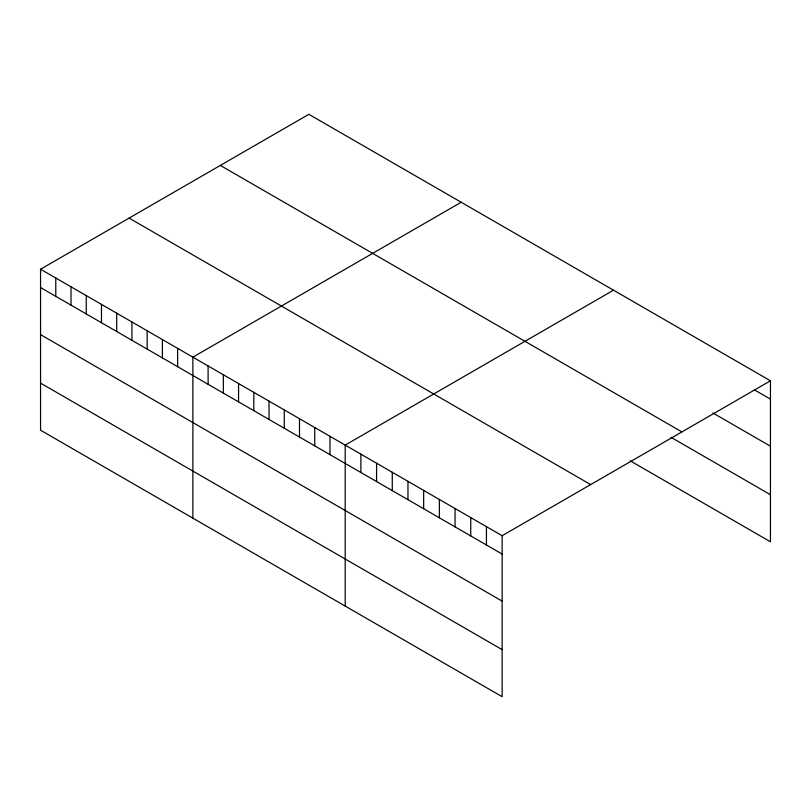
<?xml version="1.0" encoding="UTF-8"?>
<svg xmlns="http://www.w3.org/2000/svg" width="811" height="811" viewBox="0 0 811 811"><rect width="100%" height="100%" fill="white"/><g stroke="black" fill="none" stroke-linecap="round" stroke-linejoin="round"><path stroke-width="1.22" d="M40.55 269.222L502.131 535.706L502.131 696.69L40.55 430.205L40.55 269.222L308.869 114.31L770.45 380.795L770.45 541.778L630.248 460.841M461.195 202.243L192.876 357.164L192.876 518.148M613.511 290.186L345.192 445.107L345.192 606.091M502.131 535.706L770.45 380.795M754.757 390.071L770.45 399.134M712.91 412.981L770.45 446.202M220.328 165.424L681.909 431.918M671.052 437.322L770.45 494.71M129.091 218.098L590.672 484.593M40.55 287.55L502.131 554.045M40.55 334.629L502.131 601.113M40.55 383.127L502.131 649.621M486.438 526.653L486.438 544.982M470.745 517.59L470.745 535.919M455.052 508.527L455.052 526.856M439.359 499.464L439.359 517.803M423.656 490.412L423.656 508.74M407.963 481.349L407.963 499.677M392.271 472.286L392.271 490.614M376.578 463.223L376.578 481.562M360.885 454.16L360.885 472.499M329.965 436.308L329.965 454.647M314.729 427.519L314.729 445.847M299.492 418.719L299.492 437.058M284.266 409.93L284.266 428.259M269.029 401.131L269.029 419.469M253.802 392.342L253.802 410.67M238.566 383.542L238.566 401.881M223.339 374.753L223.339 393.082M208.103 365.954L208.103 384.292M177.639 348.365L177.639 366.704M162.403 339.576L162.403 357.904M147.176 330.776L147.176 349.115M131.94 321.987L131.94 340.316M116.713 313.188L116.713 331.527M101.476 304.399L101.476 322.727M86.25 295.599L86.25 313.938M71.013 286.81L71.013 305.139M55.787 278.011L55.787 296.35"/></g></svg>
